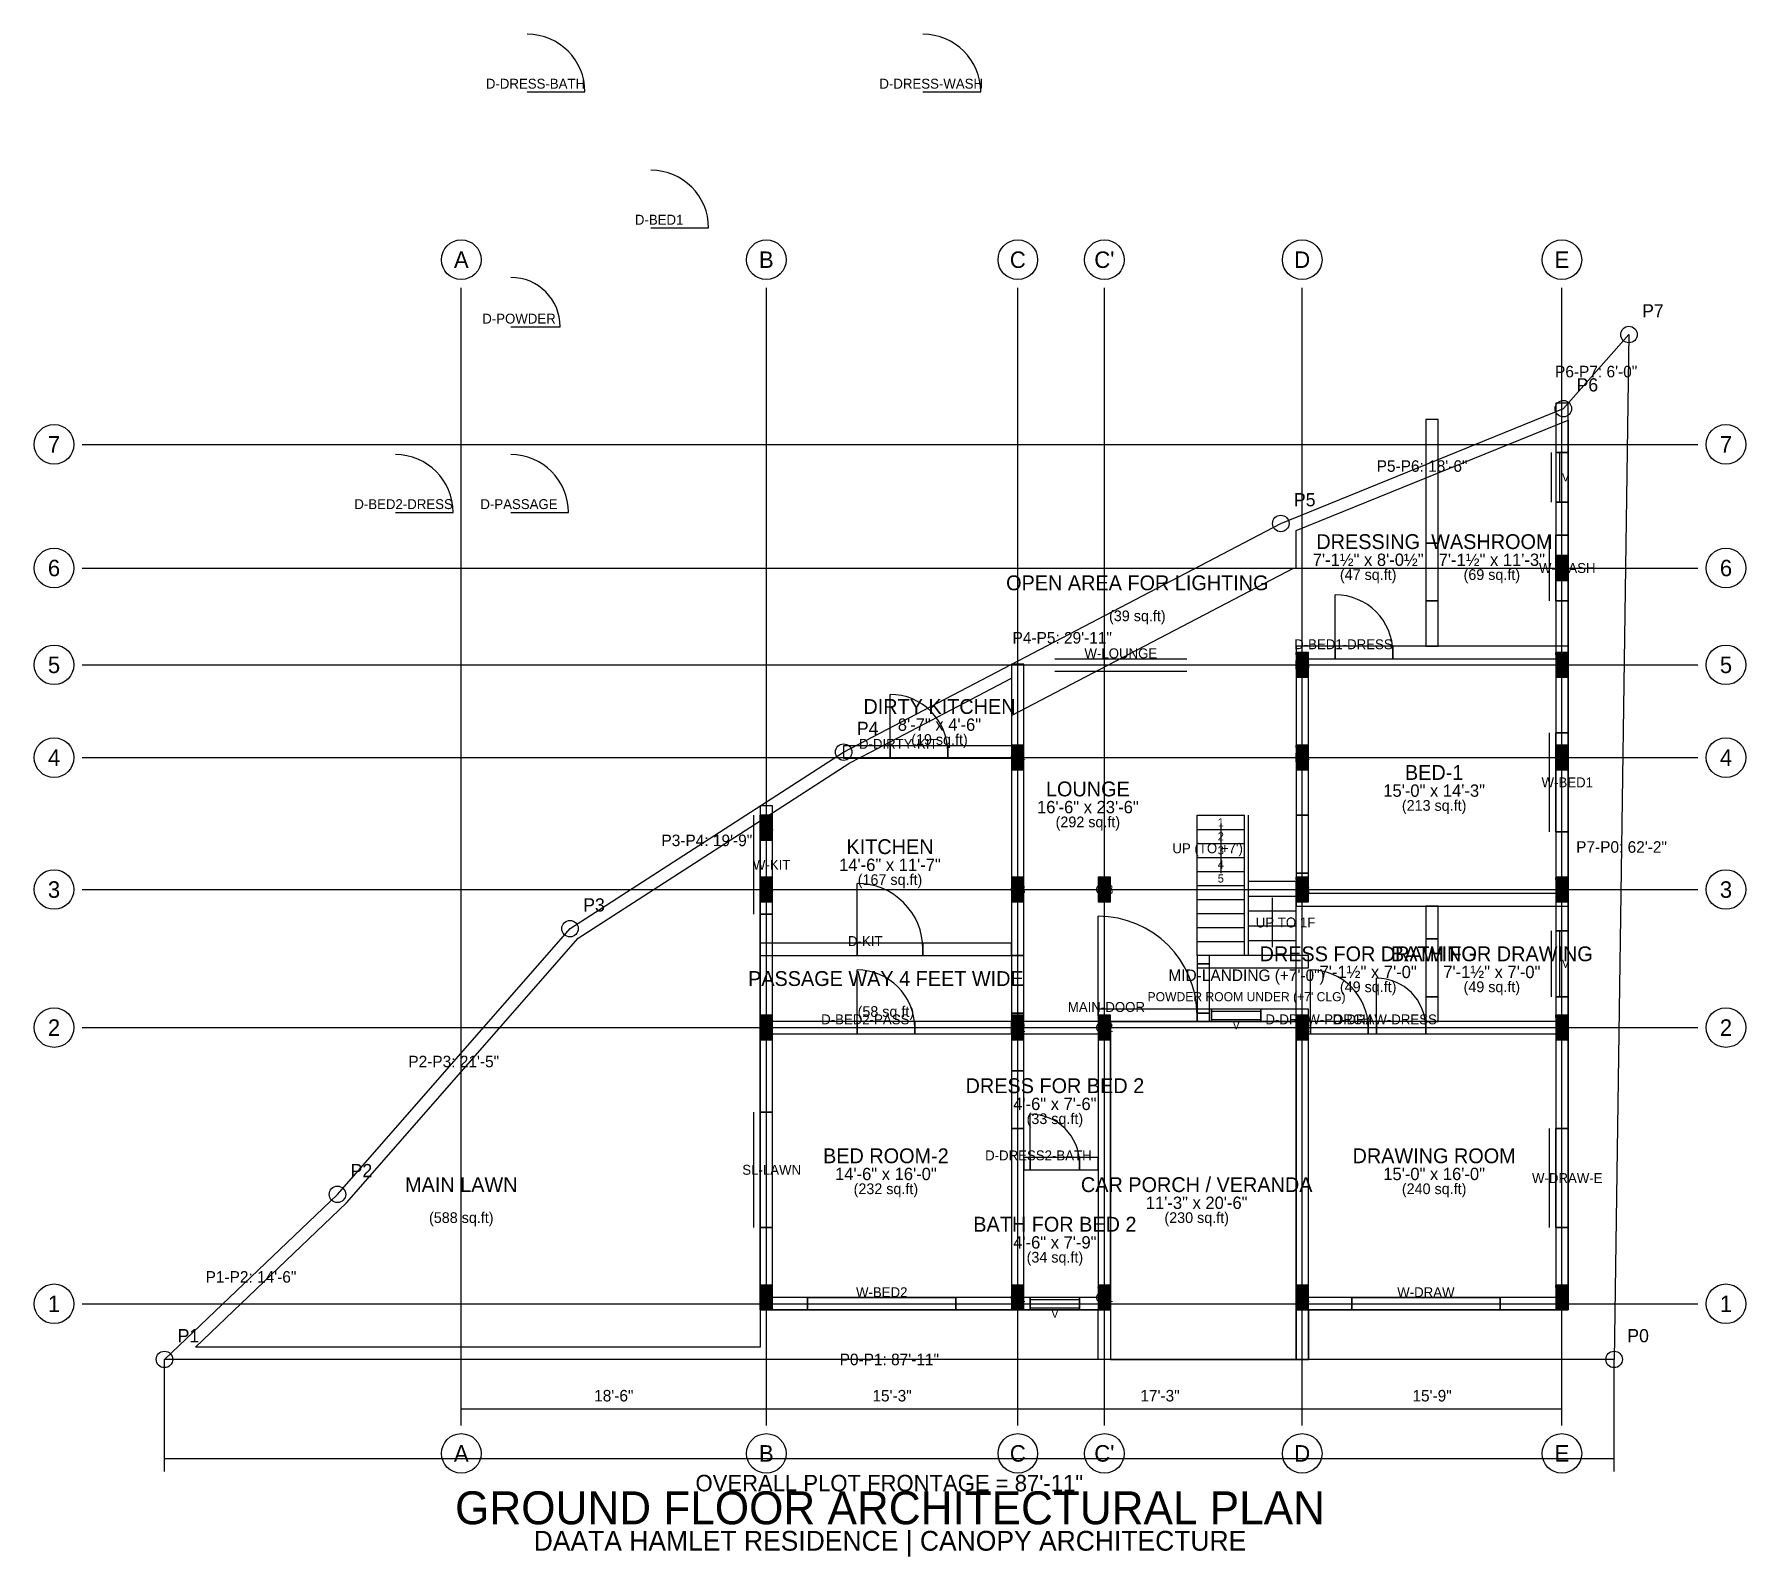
# Model space of a CAD drawing. Header units: feet. Extents: x -8 to 96, y -12 to 80.
import ezdxf
from ezdxf.enums import TextEntityAlignment as Align

# ---------------------------------------------------------------- set-up
doc = ezdxf.new("R2010")
doc.units = ezdxf.units.FT
doc.header["$MEASUREMENT"] = 0
for name, color, linetype in [('0_BOUNDARY', 1, 'Continuous'), ('A_CANOPY', 4, 'Continuous'), ('A_DIMENSIONS', 1, 'Continuous'), ('A_DOORS', 2, 'Continuous'), ('A_ROOM_LABELS', 7, 'Continuous'), ('A_STAIRS', 8, 'Continuous'), ('A_WALLS', 7, 'Continuous'), ('A_WINDOWS', 3, 'Continuous'), ('G_TITLEBLOCK', 7, 'Continuous'), ('S_COLUMNS', 4, 'Continuous'), ('S_COLUMNS_HATCH', 5, 'Continuous'), ('S_GRID_BUBBLES', 6, 'Continuous'), ('S_GRID_LINES', 6, 'Continuous')]:
    doc.layers.add(name, color=color, linetype=linetype)

msp = doc.modelspace()

# ---------------------------------------------------------------- hatches: boundary and pattern name
at = {"layer": 'S_COLUMNS_HATCH'}
h = msp.add_hatch(dxfattribs=at)
h.set_pattern_fill('SOLID')
h.paths.add_polyline_path([(84.375, 47.25), (85.125, 47.25), (85.125, 48.75), (84.375, 48.75)])
h = msp.add_hatch(dxfattribs=at)
h.set_pattern_fill('SOLID')
h.paths.add_polyline_path([(68.625, 41.375), (69.375, 41.375), (69.375, 42.875), (68.625, 42.875)])
h = msp.add_hatch(dxfattribs=at)
h.set_pattern_fill('SOLID')
h.paths.add_polyline_path([(84.375, 41.375), (85.125, 41.375), (85.125, 42.875), (84.375, 42.875)])
h = msp.add_hatch(dxfattribs=at)
h.set_pattern_fill('SOLID')
h.paths.add_polyline_path([(51.375, 35.75), (52.125, 35.75), (52.125, 37.25), (51.375, 37.25)])
h = msp.add_hatch(dxfattribs=at)
h.set_pattern_fill('SOLID')
h.paths.add_polyline_path([(68.625, 35.75), (69.375, 35.75), (69.375, 37.25), (68.625, 37.25)])
h = msp.add_hatch(dxfattribs=at)
h.set_pattern_fill('SOLID')
h.paths.add_polyline_path([(84.375, 35.75), (85.125, 35.75), (85.125, 37.25), (84.375, 37.25)])
h = msp.add_hatch(dxfattribs=at)
h.set_pattern_fill('SOLID')
h.paths.add_polyline_path([(36.125, 31.5), (36.875, 31.5), (36.875, 33), (36.125, 33)])
h = msp.add_hatch(dxfattribs=at)
h.set_pattern_fill('SOLID')
h.paths.add_polyline_path([(36.125, 27.75), (36.875, 27.75), (36.875, 29.25), (36.125, 29.25)])
h = msp.add_hatch(dxfattribs=at)
h.set_pattern_fill('SOLID')
h.paths.add_polyline_path([(51.375, 27.75), (52.125, 27.75), (52.125, 29.25), (51.375, 29.25)])
h = msp.add_hatch(dxfattribs=at)
h.set_pattern_fill('SOLID')
h.paths.add_polyline_path([(56.625, 27.75), (57.375, 27.75), (57.375, 29.25), (56.625, 29.25)])
h = msp.add_hatch(dxfattribs=at)
h.set_pattern_fill('SOLID')
h.paths.add_polyline_path([(68.625, 27.75), (69.375, 27.75), (69.375, 29.25), (68.625, 29.25)])
h = msp.add_hatch(dxfattribs=at)
h.set_pattern_fill('SOLID')
h.paths.add_polyline_path([(84.375, 27.75), (85.125, 27.75), (85.125, 29.25), (84.375, 29.25)])
h = msp.add_hatch(dxfattribs=at)
h.set_pattern_fill('SOLID')
h.paths.add_polyline_path([(36.125, 19.375), (36.875, 19.375), (36.875, 20.875), (36.125, 20.875)])
h = msp.add_hatch(dxfattribs=at)
h.set_pattern_fill('SOLID')
h.paths.add_polyline_path([(51.375, 19.375), (52.125, 19.375), (52.125, 20.875), (51.375, 20.875)])
h = msp.add_hatch(dxfattribs=at)
h.set_pattern_fill('SOLID')
h.paths.add_polyline_path([(56.625, 19.375), (57.375, 19.375), (57.375, 20.875), (56.625, 20.875)])
h = msp.add_hatch(dxfattribs=at)
h.set_pattern_fill('SOLID')
h.paths.add_polyline_path([(68.625, 19.375), (69.375, 19.375), (69.375, 20.875), (68.625, 20.875)])
h = msp.add_hatch(dxfattribs=at)
h.set_pattern_fill('SOLID')
h.paths.add_polyline_path([(84.375, 19.375), (85.125, 19.375), (85.125, 20.875), (84.375, 20.875)])
h = msp.add_hatch(dxfattribs=at)
h.set_pattern_fill('SOLID')
h.paths.add_polyline_path([(36.125, 3), (36.875, 3), (36.875, 4.5), (36.125, 4.5)])
h = msp.add_hatch(dxfattribs=at)
h.set_pattern_fill('SOLID')
h.paths.add_polyline_path([(51.375, 3), (52.125, 3), (52.125, 4.5), (51.375, 4.5)])
h = msp.add_hatch(dxfattribs=at)
h.set_pattern_fill('SOLID')
h.paths.add_polyline_path([(56.625, 3), (57.375, 3), (57.375, 4.5), (56.625, 4.5)])
h = msp.add_hatch(dxfattribs=at)
h.set_pattern_fill('SOLID')
h.paths.add_polyline_path([(68.625, 3), (69.375, 3), (69.375, 4.5), (68.625, 4.5)])
h = msp.add_hatch(dxfattribs=at)
h.set_pattern_fill('SOLID')
h.paths.add_polyline_path([(84.375, 3), (85.125, 3), (85.125, 4.5), (84.375, 4.5)])

# ---------------------------------------------------------------- linework, layer by layer
at = {"layer": '0_BOUNDARY'}
msp.add_lwpolyline([(0, 0), (10.4884, 10.0122), (24.5949, 26.1267), (41.1897, 36.8354), (67.6992, 50.701), (84.8373, 57.6678), (88.8145, 62.1602), (87.9167, 0)], close=True, dxfattribs=at)
for centre in [(88.8145, 62.1602), (84.8373, 57.6678), (67.6992, 50.701), (41.1897, 36.8354), (24.5949, 26.1267), (10.4884, 10.0122), (0, 0), (87.9167, 0)]:
    msp.add_circle(centre, 0.5, dxfattribs=at)
at = {"layer": 'A_CANOPY'}
for points in [[(36.125, 0.75), (1.8718, 0.75), (11.0306, 9.4929), (25.0899, 25.5536), (36.125, 32.6745), (36.125, 0.75)], [(68.625, 0), (68.625, 20.5), (57.375, 20.5), (57.375, 0), (68.625, 0)]]:
    msp.add_lwpolyline(points, close=True, dxfattribs=at)
at = {"layer": 'A_DIMENSIONS'}
for p, q in [((0, -6.8), (0, 0)), ((87.917, -6.8), (87.917, 0)), ((18, -3.5), (18, -2.5)), ((18, -3), (36.5, -3)), ((36.5, -3.5), (36.5, -2.5)), ((36.5, -3.5), (36.5, -2.5)), ((36.5, -3), (51.75, -3)), ((51.75, -3.5), (51.75, -2.5)), ((51.75, -3.5), (51.75, -2.5)), ((51.75, -3), (69, -3)), ((69, -3.5), (69, -2.5)), ((69, -3.5), (69, -2.5)), ((69, -3), (84.75, -3)), ((84.75, -3.5), (84.75, -2.5)), ((0, -6), (87.917, -6))]:
    msp.add_line(p, q, dxfattribs=at)
at = {"layer": 'A_DOORS'}
for p, q in [((22, 76.875), (25.5, 76.875)), ((46, 76.875), (49.5, 76.875)), ((29.5, 68.625), (33, 68.625)), ((21, 62.625), (24, 62.625)), ((14, 51.375), (17.5, 51.375)), ((21, 51.375), (24.5, 51.375)), ((71, 42.875), (71, 46.375)), ((44, 36.8354), (44, 40.3354)), ((42, 24.875), (42, 28.875)), ((56.625, 20.875), (56.625, 26.875)), ((42, 20.125), (42, 23.625)), ((69.5, 20.125), (69.5, 23.625)), ((73.5, 20.125), (73.5, 23.125)), ((52.5, 11.875), (52.5, 14.875))]:
    msp.add_line(p, q, dxfattribs=at)
for centre, radius in [((22, 76.875), 3.5), ((46, 76.875), 3.5), ((29.5, 68.625), 3.5), ((21, 62.625), 3), ((14, 51.375), 3.5), ((21, 51.375), 3.5), ((71, 42.875), 3.5), ((44, 36.8354), 3.5), ((42, 24.875), 4), ((56.625, 20.875), 6), ((42, 20.125), 3.5), ((69.5, 20.125), 3.5), ((73.5, 20.125), 3), ((52.5, 11.875), 3)]:
    msp.add_arc(centre, radius, 0, 90, dxfattribs=at)
at = {"layer": 'A_STAIRS'}
for p, q in [((62.625, 24.5), (62.625, 33)), ((64.0625, 32.5), (64.0625, 29.5)), ((65.5, 24.5), (65.5, 33)), ((65.75, 24.5), (65.75, 33)), ((62.625, 28.75), (65.5, 28.75)), ((65.75, 29), (68.625, 29)), ((65.75, 29), (68.625, 29)), ((65.75, 28.1), (68.625, 28.1)), ((68.625, 24.5), (68.625, 29)), ((62.625, 27.9), (65.5, 27.9)), ((62.625, 27.05), (65.5, 27.05)), ((65.75, 27.2), (68.625, 27.2)), ((67.1875, 25), (67.1875, 28)), ((62.625, 26.2), (65.5, 26.2)), ((65.75, 26.3), (68.625, 26.3)), ((62.625, 25.35), (65.5, 25.35)), ((65.75, 25.4), (68.625, 25.4))]:
    msp.add_line(p, q, dxfattribs=at)
at = {"layer": 'A_STAIRS', "linetype": 'Continuous'}
for p, q in [((62.625, 33), (65.5, 33)), ((62.625, 32.15), (65.5, 32.15)), ((62.625, 31.3), (65.5, 31.3)), ((62.625, 30.45), (65.5, 30.45)), ((62.625, 29.6), (65.5, 29.6))]:
    msp.add_line(p, q, dxfattribs=at)
at = {"layer": 'A_STAIRS'}
msp.add_lwpolyline([(62.625, 20.5), (68.625, 20.5), (68.625, 24.5), (62.625, 24.5)], close=True, dxfattribs=at)
at = {"layer": 'A_WALLS'}
for points in [[(84.375, 55), (85.125, 55), (85.125, 58), (84.375, 58)], [(69.375, 0), (56.625, 0), (56.625, 3), (36.125, 3), (36.125, 20.5), (36.125, 32.6745), (41.5676, 36.1867), (42.8079, 36.8354), (51.375, 41.3164), (51.375, 39.0593), (68.4686, 48), (68.625, 48), (68.625, 50.2677), (85.125, 56.9752), (85.125, 3), (69.375, 3), (69.375, 0)], [(76.5, 49.5), (77.25, 49.5), (77.25, 57), (76.5, 57)], [(84.375, 52), (85.125, 52), (85.125, 55), (84.375, 55)], [(84.375, 52), (85.125, 52), (85.125, 55), (84.375, 55)], [(84.375, 50), (85.125, 50), (85.125, 52), (84.375, 52)], [(84.375, 46), (85.125, 46), (85.125, 50), (84.375, 50)], [(84.375, 46), (85.125, 46), (85.125, 50), (84.375, 50)], [(76.5, 46), (77.25, 46), (77.25, 49.5), (76.5, 49.5)], [(76.5, 43.25), (77.25, 43.25), (77.25, 46), (76.5, 46)], [(84.375, 38), (85.125, 38), (85.125, 46), (84.375, 46)], [(68.625, 42.5), (71, 42.5), (71, 43.25), (68.625, 43.25)], [(71, 42.5), (74.5, 42.5), (74.5, 43.25), (71, 43.25)], [(74.5, 42.5), (85.125, 42.5), (85.125, 43.25), (74.5, 43.25)], [(51.375, 36.8354), (52.125, 36.8354), (52.125, 42.1627), (51.375, 42.1627)], [(68.625, 33), (69.375, 33), (69.375, 42.5), (68.625, 42.5)], [(84.375, 32), (85.125, 32), (85.125, 38), (84.375, 38)], [(84.375, 32), (85.125, 32), (85.125, 38), (84.375, 38)], [(41.1897, 36.46), (44, 36.46), (44, 37.21), (41.1897, 37.21)], [(44, 36.46), (47.5, 36.46), (47.5, 37.21), (44, 37.21)], [(47.5, 36.46), (52.125, 36.46), (52.125, 37.21), (47.5, 37.21)], [(51.375, 24.5), (52.125, 24.5), (52.125, 36.8354), (51.375, 36.8354)], [(36.125, 33), (36.875, 33), (36.875, 33.5671), (36.125, 33.5671)], [(36.125, 27), (36.875, 27), (36.875, 33), (36.125, 33)], [(36.125, 27), (36.875, 27), (36.875, 33), (36.125, 33)], [(68.625, 29.5), (69.375, 29.5), (69.375, 33), (68.625, 33)], [(84.375, 26), (85.125, 26), (85.125, 32), (84.375, 32)], [(68.625, 28.25), (69.375, 28.25), (69.375, 29.5), (68.625, 29.5)], [(68.625, 27.5), (85.125, 27.5), (85.125, 28.25), (68.625, 28.25)], [(36.125, 20.5), (36.875, 20.5), (36.875, 27), (36.125, 27)], [(76.5, 25.5), (77.25, 25.5), (77.25, 27.5), (76.5, 27.5)], [(84.375, 22), (85.125, 22), (85.125, 26), (84.375, 26)], [(84.375, 22), (85.125, 22), (85.125, 26), (84.375, 26)], [(36.125, 24.5), (42, 24.5), (42, 25.25), (36.125, 25.25)], [(42, 24.5), (46, 24.5), (46, 25.25), (42, 25.25)], [(46, 24.5), (51.375, 24.5), (51.375, 25.25), (46, 25.25)], [(76.5, 22), (77.25, 22), (77.25, 25.5), (76.5, 25.5)], [(51.375, 21), (52.125, 21), (52.125, 24.5), (51.375, 24.5)], [(62.625, 24), (63.375, 24), (63.375, 24.5), (62.625, 24.5)], [(62.625, 23.75), (69.375, 23.75), (69.375, 24.5), (62.625, 24.5)], [(62.625, 21), (63.375, 21), (63.375, 24), (62.625, 24)], [(76.5, 20.5), (77.25, 20.5), (77.25, 22), (76.5, 22)], [(84.375, 14), (85.125, 14), (85.125, 22), (84.375, 22)], [(51.375, 20.5), (52.125, 20.5), (52.125, 21), (51.375, 21)], [(56.625, 20.5), (62.625, 20.5), (62.625, 21.25), (56.625, 21.25)], [(62.625, 20.5), (63.5, 20.5), (63.5, 21.25), (62.625, 21.25)], [(62.625, 20.5), (63.375, 20.5), (63.375, 21), (62.625, 21)], [(63.5, 20.5), (66.5, 20.5), (66.5, 21.25), (63.5, 21.25)], [(63.5, 20.5), (66.5, 20.5), (66.5, 21.25), (63.5, 21.25)], [(66.5, 20.5), (69.375, 20.5), (69.375, 21.25), (66.5, 21.25)], [(36.125, 19.75), (42, 19.75), (42, 20.5), (36.125, 20.5)], [(36.125, 15), (36.875, 15), (36.875, 20.5), (36.125, 20.5)], [(42, 19.75), (45.5, 19.75), (45.5, 20.5), (42, 20.5)], [(45.5, 19.75), (51.375, 19.75), (51.375, 20.5), (45.5, 20.5)], [(51.375, 19.75), (57.375, 19.75), (57.375, 20.5), (51.375, 20.5)], [(51.375, 17.5), (52.125, 17.5), (52.125, 20.5), (51.375, 20.5)], [(56.625, 3), (57.375, 3), (57.375, 20.5), (56.625, 20.5)], [(68.625, 19.75), (69.5, 19.75), (69.5, 20.5), (68.625, 20.5)], [(68.625, 0), (69.375, 0), (69.375, 20.5), (68.625, 20.5)], [(69.5, 19.75), (73, 19.75), (73, 20.5), (69.5, 20.5)], [(73, 19.75), (73.5, 19.75), (73.5, 20.5), (73, 20.5)], [(73.5, 19.75), (76.5, 19.75), (76.5, 20.5), (73.5, 20.5)], [(76.5, 19.75), (85.125, 19.75), (85.125, 20.5), (76.5, 20.5)], [(51.375, 14), (52.125, 14), (52.125, 17.5), (51.375, 17.5)], [(36.125, 8), (36.875, 8), (36.875, 15), (36.125, 15)], [(51.375, 3), (52.125, 3), (52.125, 14), (51.375, 14)], [(84.375, 8), (85.125, 8), (85.125, 14), (84.375, 14)], [(84.375, 8), (85.125, 8), (85.125, 14), (84.375, 14)], [(52.125, 11.5), (52.5, 11.5), (52.5, 12.25), (52.125, 12.25)], [(52.5, 11.5), (55.5, 11.5), (55.5, 12.25), (52.5, 12.25)], [(55.5, 11.5), (56.625, 11.5), (56.625, 12.25), (55.5, 12.25)], [(36.125, 3), (36.875, 3), (36.875, 8), (36.125, 8)], [(84.375, 3), (85.125, 3), (85.125, 8), (84.375, 8)], [(36.125, 3), (39, 3), (39, 3.75), (36.125, 3.75)], [(39, 3), (48, 3), (48, 3.75), (39, 3.75)], [(39, 3), (48, 3), (48, 3.75), (39, 3.75)], [(48, 3), (52.5, 3), (52.5, 3.75), (48, 3.75)], [(52.5, 3), (55.5, 3), (55.5, 3.75), (52.5, 3.75)], [(52.5, 3), (55.5, 3), (55.5, 3.75), (52.5, 3.75)], [(55.5, 3), (57.375, 3), (57.375, 3.75), (55.5, 3.75)], [(68.625, 3), (72, 3), (72, 3.75), (68.625, 3.75)], [(72, 3), (81, 3), (81, 3.75), (72, 3.75)], [(72, 3), (81, 3), (81, 3.75), (72, 3.75)], [(81, 3), (85.125, 3), (85.125, 3.75), (81, 3.75)]]:
    msp.add_lwpolyline(points, close=True, dxfattribs=at)
at = {"layer": 'A_WINDOWS'}
for p, q in [((84.125, 52), (84.125, 55)), ((84.625, 52), (84.625, 55)), ((84, 46), (84, 50)), ((84.375, 46), (84.375, 50)), ((84.75, 46), (84.75, 50)), ((54, 42.5), (62, 42.5)), ((54, 42.125), (62, 42.125)), ((54, 41.75), (62, 41.75)), ((84, 32), (84, 38)), ((84.375, 32), (84.375, 38)), ((84.75, 32), (84.75, 38)), ((35.75, 27), (35.75, 33)), ((36.125, 27), (36.125, 33)), ((36.5, 27), (36.5, 33)), ((84.125, 22), (84.125, 26)), ((84.625, 22), (84.625, 26)), ((63.5, 21.125), (66.5, 21.125)), ((63.5, 20.625), (66.5, 20.625)), ((35.75, 8), (35.75, 15)), ((36.125, 8), (36.125, 15)), ((36.5, 8), (36.5, 15)), ((84, 8), (84, 14)), ((84.375, 8), (84.375, 14)), ((84.75, 8), (84.75, 14)), ((39, 3.75), (48, 3.75)), ((39, 3.375), (48, 3.375)), ((52.5, 3.625), (55.5, 3.625)), ((52.5, 3.125), (55.5, 3.125)), ((72, 3.75), (81, 3.75)), ((72, 3.375), (81, 3.375)), ((39, 3), (48, 3)), ((72, 3), (81, 3))]:
    msp.add_line(p, q, dxfattribs=at)
at = {"layer": 'S_COLUMNS'}
for points in [[(84.375, 47.25), (85.125, 47.25), (85.125, 48.75), (84.375, 48.75)], [(68.625, 41.375), (69.375, 41.375), (69.375, 42.875), (68.625, 42.875)], [(84.375, 41.375), (85.125, 41.375), (85.125, 42.875), (84.375, 42.875)], [(51.375, 35.75), (52.125, 35.75), (52.125, 37.25), (51.375, 37.25)], [(68.625, 35.75), (69.375, 35.75), (69.375, 37.25), (68.625, 37.25)], [(84.375, 35.75), (85.125, 35.75), (85.125, 37.25), (84.375, 37.25)], [(36.125, 31.5), (36.875, 31.5), (36.875, 33), (36.125, 33)], [(36.125, 27.75), (36.875, 27.75), (36.875, 29.25), (36.125, 29.25)], [(51.375, 27.75), (52.125, 27.75), (52.125, 29.25), (51.375, 29.25)], [(56.625, 27.75), (57.375, 27.75), (57.375, 29.25), (56.625, 29.25)], [(68.625, 27.75), (69.375, 27.75), (69.375, 29.25), (68.625, 29.25)], [(84.375, 27.75), (85.125, 27.75), (85.125, 29.25), (84.375, 29.25)], [(36.125, 19.375), (36.875, 19.375), (36.875, 20.875), (36.125, 20.875)], [(51.375, 19.375), (52.125, 19.375), (52.125, 20.875), (51.375, 20.875)], [(56.625, 19.375), (57.375, 19.375), (57.375, 20.875), (56.625, 20.875)], [(68.625, 19.375), (69.375, 19.375), (69.375, 20.875), (68.625, 20.875)], [(84.375, 19.375), (85.125, 19.375), (85.125, 20.875), (84.375, 20.875)], [(36.125, 3), (36.875, 3), (36.875, 4.5), (36.125, 4.5)], [(51.375, 3), (52.125, 3), (52.125, 4.5), (51.375, 4.5)], [(56.625, 3), (57.375, 3), (57.375, 4.5), (56.625, 4.5)], [(68.625, 3), (69.375, 3), (69.375, 4.5), (68.625, 4.5)], [(84.375, 3), (85.125, 3), (85.125, 4.5), (84.375, 4.5)]]:
    msp.add_lwpolyline(points, close=True, dxfattribs=at)
at = {"layer": 'S_GRID_BUBBLES'}
for centre in [(18, 66.7), (36.5, 66.7), (51.75, 66.7), (57, 66.7), (69, 66.7), (84.75, 66.7), (-6.7, 55.5), (94.7, 55.5), (-6.7, 48), (94.7, 48), (-6.7, 42.125), (94.7, 42.125), (-6.7, 36.5), (94.7, 36.5), (-6.7, 28.5), (94.7, 28.5), (-6.7, 20.125), (94.7, 20.125), (-6.7, 3.375), (94.7, 3.375), (18, -5.7), (36.5, -5.7), (51.75, -5.7), (57, -5.7), (69, -5.7), (84.75, -5.7)]:
    msp.add_circle(centre, 1.2, dxfattribs=at)
at = {"layer": 'S_GRID_LINES'}
for p, q in [((18, -4), (18, 65)), ((36.5, -4), (36.5, 65)), ((51.75, -4), (51.75, 65)), ((57, -4), (57, 65)), ((69, -4), (69, 65)), ((84.75, -4), (84.75, 65)), ((-5, 55.5), (93, 55.5)), ((-5, 48), (93, 48)), ((-5, 42.125), (93, 42.125)), ((-5, 36.5), (93, 36.5)), ((-5, 28.5), (93, 28.5)), ((-5, 20.125), (93, 20.125)), ((-5, 3.375), (93, 3.375))]:
    msp.add_line(p, q, dxfattribs=at)

# ---------------------------------------------------------------- texts
at = {"layer": '0_BOUNDARY'}
for s, p in [('P7', (89.6145, 62.9602)), ('P6', (85.6373, 58.4678)), ('P5', (68.4992, 51.501)), ('P4', (41.9897, 37.6354)), ('P3', (25.3949, 26.9267)), ('P2', (11.2884, 10.8122)), ('P1', (0.8, 0.8)), ('P0', (88.7167, 0.8))]:
    msp.add_text(s, height=0.8, dxfattribs=at).set_placement(p, align=Align.BOTTOM_LEFT)
for s, p in [('P6-P7: 6\'-0"', (86.8259, 59.914)), ('P5-P6: 18\'-6"', (76.2682, 54.1844)), ('P4-P5: 29\'-11"', (54.4445, 43.7682)), ('P3-P4: 19\'-9"', (32.8923, 31.481)), ('P7-P0: 62\'-2"', (88.3656, 31.0801)), ('P2-P3: 21\'-5"', (17.5417, 18.0694)), ('P1-P2: 14\'-6"', (5.2442, 5.0061)), ('P0-P1: 87\'-11"', (43.9584, 0))]:
    msp.add_text(s, height=0.7, dxfattribs=at).set_placement(p, align=Align.MIDDLE_CENTER)
at = {"layer": 'A_DIMENSIONS'}
for s, height, p in [('18\'-6"', 0.7, (27.25, -2.2)), ('15\'-3"', 0.7, (44.125, -2.2)), ('17\'-3"', 0.7, (60.375, -2.2)), ('15\'-9"', 0.7, (76.875, -2.2)), ('OVERALL PLOT FRONTAGE = 87\'-11"', 1, (43.9585, -7.5))]:
    msp.add_text(s, height=height, dxfattribs=at).set_placement(p, align=Align.MIDDLE_CENTER)
at = {"layer": 'A_DOORS'}
for s, p in [('D-DRESS-BATH', (22.5, 77.375)), ('D-DRESS-WASH', (46.5, 77.375)), ('D-BED1', (30, 69.125)), ('D-POWDER', (21.5, 63.125)), ('D-BED2-DRESS', (14.5, 51.875)), ('D-PASSAGE', (21.5, 51.875)), ('D-BED1-DRESS', (71.5, 43.375)), ('D-DIRTY-KIT', (44.5, 37.3354)), ('D-KIT', (42.5, 25.375)), ('D-BED2-PASS', (42.5, 20.625)), ('MAIN-DOOR', (57.125, 21.375)), ('D-DRAW-PORCH', (70, 20.625)), ('D-DRAW-DRESS', (74, 20.625)), ('D-DRESS2-BATH', (53, 12.375))]:
    msp.add_text(s, height=0.6, dxfattribs=at).set_placement(p, align=Align.MIDDLE_CENTER)
at = {"layer": 'A_ROOM_LABELS'}
for s, height, p in [('DRESSING', 0.9, (73, 49.6)), ('WASHROOM', 0.9, (80.5, 49.6)), ('7\'-1½" x 8\'-0½"', 0.75, (73, 48.5)), ('7\'-1½" x 11\'-3"', 0.75, (80.5, 48.5)), ('(47 sq.ft)', 0.65, (73, 47.6)), ('(69 sq.ft)', 0.65, (80.5, 47.6)), ('OPEN AREA FOR LIGHTING', 0.9, (59, 47.1)), ('(39 sq.ft)', 0.65, (59, 45.1)), ('DIRTY KITCHEN', 0.9, (47, 39.6)), ('8\'-7" x 4\'-6"', 0.75, (47, 38.5)), ('(19 sq.ft)', 0.65, (47, 37.6)), ('BED-1', 0.9, (77, 35.6)), ('LOUNGE', 0.9, (56, 34.6)), ('15\'-0" x 14\'-3"', 0.75, (77, 34.5)), ('16\'-6" x 23\'-6"', 0.75, (56, 33.5)), ('(213 sq.ft)', 0.65, (77, 33.6)), ('(292 sq.ft)', 0.65, (56, 32.6)), ('KITCHEN', 0.9, (44, 31.1)), ('14\'-6" x 11\'-7"', 0.75, (44, 30)), ('(167 sq.ft)', 0.65, (44, 29.1)), ('DRESS FOR DRAWING', 0.9, (73, 24.6)), ('BATH FOR DRAWING', 0.9, (80.5, 24.6)), ('7\'-1½" x 7\'-0"', 0.75, (73, 23.5)), ('7\'-1½" x 7\'-0"', 0.75, (80.5, 23.5)), ('PASSAGE WAY 4 FEET WIDE', 0.9, (43.75, 23.1)), ('(49 sq.ft)', 0.65, (73, 22.6)), ('(49 sq.ft)', 0.65, (80.5, 22.6)), ('(58 sq.ft)', 0.65, (43.75, 21.1)), ('DRESS FOR BED 2', 0.9, (54, 16.6)), ('4\'-6" x 7\'-6"', 0.75, (54, 15.5)), ('(33 sq.ft)', 0.65, (54, 14.6)), ('BED ROOM-2', 0.9, (43.75, 12.35)), ('DRAWING ROOM', 0.9, (77, 12.35)), ('14\'-6" x 16\'-0"', 0.75, (43.75, 11.25)), ('15\'-0" x 16\'-0"', 0.75, (77, 11.25)), ('MAIN LAWN', 0.9, (18, 10.6)), ('(232 sq.ft)', 0.65, (43.75, 10.35)), ('CAR PORCH / VERANDA', 0.9, (62.6, 10.6)), ('(240 sq.ft)', 0.65, (77, 10.35)), ('11\'-3" x 20\'-6"', 0.75, (62.6, 9.5)), ('(588 sq.ft)', 0.65, (18, 8.6)), ('BATH FOR BED 2', 0.9, (54, 8.2)), ('(230 sq.ft)', 0.65, (62.6, 8.6)), ('4\'-6" x 7\'-9"', 0.75, (54, 7.1)), ('(34 sq.ft)', 0.65, (54, 6.2))]:
    msp.add_text(s, height=height, dxfattribs=at).set_placement(p, align=Align.MIDDLE_CENTER)
at = {"layer": 'A_STAIRS'}
for s, height, p in [('1', 0.5, (64.0625, 32.575)), ("UP (TO +7')", 0.6, (63.2625, 31)), ('2', 0.5, (64.0625, 31.725)), ('4', 0.5, (64.0625, 30.025)), ('3', 0.5, (64.0625, 30.875)), ('5', 0.5, (64.0625, 29.175)), ('UP TO 1F', 0.6, (67.9875, 26.5)), ('MID-LANDING (+7\'-0")', 0.7, (65.625, 23.3)), ("POWDER ROOM UNDER (+7' CLG)", 0.55, (65.625, 22))]:
    msp.add_text(s, height=height, dxfattribs=at).set_placement(p, align=Align.MIDDLE_CENTER)
at = {"layer": 'A_WINDOWS'}
for s, height, p in [('V', 0.5, (84.975, 53.5)), ('W-WASH', 0.6, (85.075, 48)), ('W-LOUNGE', 0.6, (58, 42.825)), ('W-BED1', 0.6, (85.075, 35)), ('W-KIT', 0.6, (36.825, 30)), ('V', 0.5, (84.975, 24)), ('V', 0.5, (65, 20.275)), ('SL-LAWN', 0.6, (36.825, 11.5)), ('W-DRAW-E', 0.6, (85.075, 11)), ('W-BED2', 0.6, (43.5, 4.075)), ('W-DRAW', 0.6, (76.5, 4.075)), ('V', 0.5, (54, 2.775))]:
    msp.add_text(s, height=height, dxfattribs=at).set_placement(p, align=Align.MIDDLE_CENTER)
at = {"layer": 'G_TITLEBLOCK'}
for s, height, p in [('GROUND FLOOR ARCHITECTURAL PLAN', 2, (44, -9)), ('DAATA HAMLET RESIDENCE | CANOPY ARCHITECTURE', 1.2, (44, -11))]:
    msp.add_text(s, height=height, dxfattribs=at).set_placement(p, align=Align.MIDDLE_CENTER)
at = {"layer": 'S_COLUMNS'}
for s, p in [('E6', (84.75, 48)), ('D5', (69, 42.125)), ('E5', (84.75, 42.125)), ('C4', (51.75, 36.5)), ('D4', (69, 36.5)), ('E4', (84.75, 36.5)), ('B4', (36.5, 32.25)), ('B3', (36.5, 28.5)), ('C3', (51.75, 28.5)), ("C'3", (57, 28.5)), ('D3', (69, 28.5)), ('E3', (84.75, 28.5)), ('B2', (36.5, 20.125)), ('C2', (51.75, 20.125)), ("C'2", (57, 20.125)), ('D2', (69, 20.125)), ('E2', (84.75, 20.125)), ('B1', (36.5, 3.75)), ('C1', (51.75, 3.75)), ("C'1", (57, 3.75)), ('D1', (69, 3.75)), ('E1', (84.75, 3.75))]:
    msp.add_text(s, height=0.55, dxfattribs=at).set_placement(p, align=Align.MIDDLE_CENTER)
at = {"layer": 'S_GRID_BUBBLES'}
for s, p in [('A', (18, 66.7)), ('B', (36.5, 66.7)), ('C', (51.75, 66.7)), ("C'", (57, 66.7)), ('D', (69, 66.7)), ('E', (84.75, 66.7)), ('7', (-6.7, 55.5)), ('7', (94.7, 55.5)), ('6', (-6.7, 48)), ('6', (94.7, 48)), ('5', (-6.7, 42.125)), ('5', (94.7, 42.125)), ('4', (-6.7, 36.5)), ('4', (94.7, 36.5)), ('3', (-6.7, 28.5)), ('3', (94.7, 28.5)), ('2', (-6.7, 20.125)), ('2', (94.7, 20.125)), ('1', (-6.7, 3.375)), ('1', (94.7, 3.375)), ('C', (51.75, -5.7)), ("C'", (57, -5.7)), ('A', (18, -5.7)), ('B', (36.5, -5.7)), ('D', (69, -5.7)), ('E', (84.75, -5.7))]:
    msp.add_text(s, height=1, dxfattribs=at).set_placement(p, align=Align.MIDDLE_CENTER)

doc.saveas('drawing.dxf')
